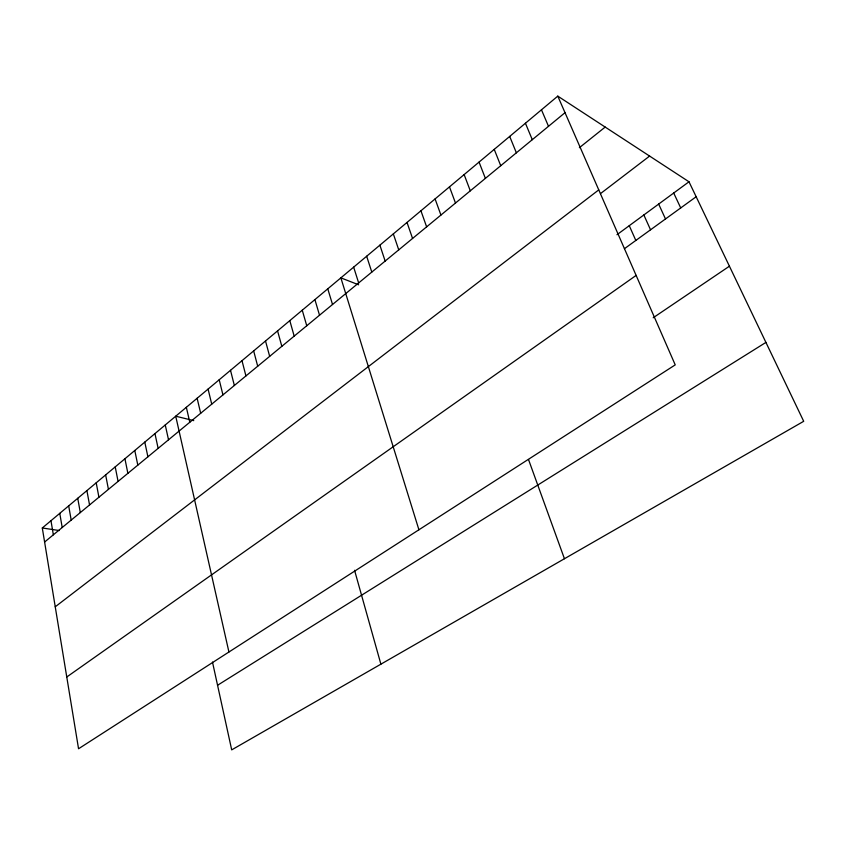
<?xml version="1.0" encoding="UTF-8"?>
<svg xmlns="http://www.w3.org/2000/svg" width="846" height="846" viewBox="0 0 846 846"><rect width="100%" height="100%" fill="white"/><g stroke="black" fill="none" stroke-linecap="round" stroke-linejoin="round"><path stroke-width="1.27" d="M557.789 96.127L675.224 364.88L78.551 748.763L42.3 527.978L557.789 96.127L688.993 181.784L803.7 421.297L231.698 749.873L212.483 662.048M44.605 542.032L565.022 112.677M579.383 147.69L605.186 127.069M55.244 606.793L598.757 189.885M600.501 193.607L649.612 156.066M616.967 234.723L688.993 181.784M624.433 248.713L696.163 196.748M66.771 676.99L636.129 275.405M653.197 317.758L729.421 266.204M217.559 685.26L765.916 342.408M42.3 527.978L59.347 530.548M193.745 420.631L175.725 416.2L228.928 652.012M358.619 284.795L340.864 277.858L418.918 529.786M673.702 193.025L680.713 207.947M658.653 204.076L665.506 218.955M643.848 214.969L650.542 229.795M629.265 225.681L635.822 240.454M541.461 109.811L548.504 126.308M525.44 123.241L532.282 139.685M509.694 136.428L516.367 152.819M494.233 149.372L500.737 165.71M479.058 162.094L485.382 178.379M464.137 174.583L470.302 190.826M449.48 186.86L455.486 203.051M435.087 198.926L440.925 215.053M528.507 459.515L564.441 558.73M420.927 210.781L426.627 226.855M407.021 222.445L412.562 238.456M393.337 233.898L398.741 249.856M379.886 245.16L385.152 261.065M366.667 256.243L371.796 272.095M353.66 267.146L358.662 282.934M327.772 288.824L332.52 304.497M314.902 299.6L319.524 315.22M302.255 310.207L306.749 325.752M289.808 320.634L294.186 336.126M354.559 570.299L380.89 664.173M277.562 330.892L281.824 346.321M265.517 340.98L269.663 356.356M253.663 350.91L257.702 366.223M241.998 360.682L245.932 375.931M230.514 370.305L234.353 385.49M219.209 379.769L222.942 394.902M208.084 389.086L211.722 404.155M197.129 398.265L200.671 413.271M186.342 407.307L189.79 422.249M165.256 424.967L168.523 439.793M154.955 433.607L158.139 448.369M144.793 442.109L147.902 456.808M134.789 450.495L137.813 465.131M124.933 458.744L127.873 473.337M115.225 466.886L118.08 481.406M105.644 474.913L108.436 489.369M96.211 482.812L98.919 497.215M86.905 490.606L89.549 504.956M77.737 498.294L80.307 512.581M68.685 505.866L71.191 520.1M59.77 513.342L62.202 527.513M50.972 520.702L53.351 534.82"/></g></svg>
